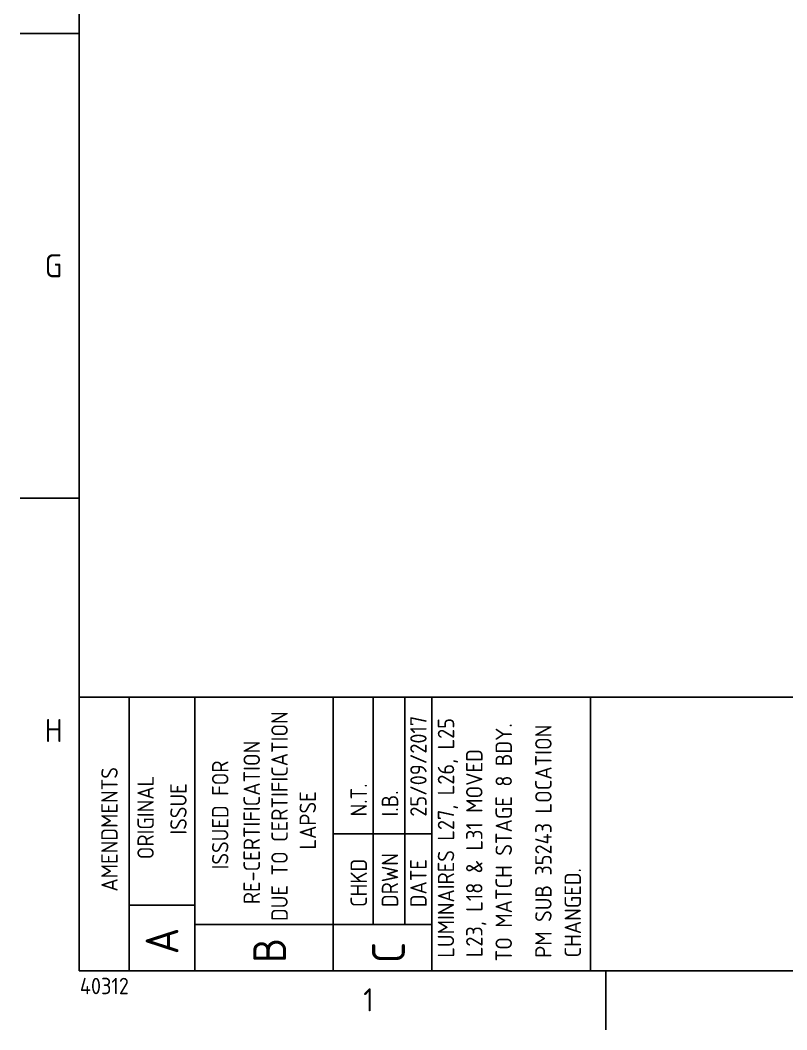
# Paper-space layout 'EARTHING' of a CAD drawing. Extents: x 6 to 839, y -116 to 471.
# Drawn here: x 6 to 122.7, y -115.9 to 37.9 of the extents above; entities that cross this region are included whole.
import ezdxf
from ezdxf.enums import TextEntityAlignment as Align

# ---------------------------------------------------------------- set-up
doc = ezdxf.new("R2010")
doc.units = 0
doc.layers.add('Notes', color=7, linetype='Continuous')
doc.styles.add('iecISOCP', font='isocp.shx')

# ---------------------------------------------------------------- blocks, each defined once
blk = doc.blocks.new('A1_FRAME_TITLE')
at = {"layer": 'Notes', "color": 3, "linetype": 'Continuous'}
for p, q in [((9, 574.39), (9, 5.97)), ((16.59, 5.97), (16.59, 47.62)), ((26.59, 5.97), (26.59, 47.62)), ((47.66, 5.97), (47.66, 47.62)), ((53.71, 13), (53.71, 47.62)), ((58.56, 13), (58.56, 47.62)), ((62.67, 5.97), (62.67, 47.62)), ((86.8, 5.97), (86.8, 47.62)), ((47.66, 26.8), (62.67, 26.8)), ((16.59, 15.97), (26.59, 15.97)), ((26.59, 13), (47.66, 13)), ((47.66, 13), (62.67, 13))]:
    blk.add_line(p, q, dxfattribs=at)
at = {"layer": 'Notes', "linetype": 'Continuous'}
for p, q in [((9, 148.68), (0, 148.68)), ((9, 77.93), (0, 77.93)), ((89.14, -3.03), (89.14, 5.97))]:
    blk.add_line(p, q, dxfattribs=at)
at = {"layer": 'Notes', "color": 3, "linetype": 'Continuous', "flags": 128}
for points in [[(9, 47.62), (123.8, 47.62)], [(9, 5.97), (123.8, 5.97)]]:
    blk.add_lwpolyline(points, dxfattribs=at)
at = {"layer": 'Notes', "color": 7, "style": 'iecISOCP'}
for s, p in [('G', (3.74, 111.56)), ('H', (3.74, 40.81)), ('1', (52.24, -0.22))]:
    blk.add_text(s, height=3.5, dxfattribs=at).set_placement(p)
for s, height, p in [('DUE TO CERTIFICATION', 2.5, (40.73, 13.54)), ('25/09/2017', 2.5, (61.87, 29.43)), ('LUMINAIRES L27, L26, L25', 2.5, (66.07, 7.95)), ('TO MATCH STAGE 8 BDY.', 2.5, (74.86, 7.39)), ('PM SUB 35243 LOCATION', 2.5, (80.9, 7.93)), ('RE-CERTIFICATION', 2.5, (36.5, 16.1)), ('L23, L18 & L31 MOVED', 2.5, (70.38, 8.02)), ('ISSUED FOR ', 2.5, (31.7, 21.4)), ('AMENDMENTS', 2.5, (14.84, 18.02)), ('ORIGINAL', 2.5, (20.34, 22.94)), ('ISSUE', 2.5, (25.34, 26.69)), ('N.T.', 2.5, (52.79, 29.46)), ('LAPSE', 2.5, (45.03, 24.42)), ('I.B.', 2.5, (57.54, 29.46)), ('DRWN', 2.5, (57.54, 15.66)), ('CHKD', 2.5, (52.79, 15.67)), ('DATE', 2.5, (61.87, 15.64)), ('CHANGED.', 2.5, (85.37, 7.98)), ('A', 5, (24.09, 8.47)), ('B', 5, (40.47, 7.15)), ('C', 5, (58.57, 7.13))]:
    blk.add_text(s, height=height, rotation=90, dxfattribs=at).set_placement(p)
for tag, p in [('CAP_NO', (513.19, 43.46)), ('IE_NUM', (513.05, 37.81)), ('REF_No_1', (335.24, 32.31)), ('REF_1', (362.52, 32.31)), ('GEN_WO', (441.71, 31.76)), ('HV_SWITCH', (513.46, 32.16)), ('REF_No_2', (335.24, 26.31)), ('REF_2', (362.52, 26.31)), ('OH_WO', (441.71, 25.81)), ('UBD_REF', (513.05, 25.83)), ('REF_No_3', (335.24, 20.31)), ('REF_3', (362.52, 20.31)), ('UG_WO', (441.71, 20.05)), ('GIS_MAP_No', (513.05, 20.04)), ('REF_No_4', (335.24, 14.31)), ('REF_4', (362.52, 14.31)), ('SUB_WO', (441.71, 13.81)), ('HV_OP_DIAG', (513.33, 14.2)), ('LGA', (512.95, 7.78))]:
    blk.add_attdef(tag, p, '', height=2.5, dxfattribs=at)
at = {"layer": 'Notes', "style": 'iecISOCP'}
for tag, p in [('T1', (684.37, 39.47)), ('T2', (684.37, 34.35)), ('T3', (684.37, 28.92)), ('T4', (684.37, 23.66)), ('T5', (684.37, 18.23)), ('T6', (684.37, 12.97))]:
    blk.add_attdef(tag, text='', height=3.5, dxfattribs=at).set_placement(p, align=Align.CENTER)
at = {"layer": 'Notes', "color": 7, "style": 'iecISOCP'}
for tag, p in [('scale', (567.76, 33.27)), ('DRAWN', (567.76, 24.93)), ('DATE', (567.76, 16.88)), ('DESIGN', (605.62, 9.15))]:
    blk.add_attdef(tag, text='', height=2.5, dxfattribs=at).set_placement(p, align=Align.CENTER)
at = {"layer": 'Notes', "color": 4, "style": 'iecISOCP'}
blk.add_attdef('NUM', text='', height=7, dxfattribs=at).set_placement((792.37, 20.12), align=Align.MIDDLE_CENTER)
at = {"layer": 'Notes', "color": 1, "style": 'iecISOCP'}
blk.add_attdef('REV', text='', height=5, dxfattribs=at).set_placement((820.05, 17.1), align=Align.CENTER)
at = {"layer": 'Notes', "color": 7, "style": 'iecISOCP'}
for tag, p in [('NS', (790.71, 8.12)), ('SHTS', (805.41, 8.12))]:
    blk.add_attdef(tag, text='', height=2.5, dxfattribs=at).set_placement(p, align=Align.MIDDLE)
at = {"layer": 'Notes', "style": 'iecISOCP'}
blk.add_attdef('ExportID', (9.08, 2.39), '', height=2.5, dxfattribs=at)
at = {"layer": 'Notes', "style": 'iecISOCP', "flags": 1}
for tag, p in [('ProjectType', (14.17, -26.8)), ('ProjectNumber', (23.56, -26.82)), ('DrawingNumber', (35.51, -26.8)), ('ProjectDescription', (47.56, -26.83)), ('ExportDate', (60.28, -26.79)), ('ExportUserName', (69.15, -26.8)), ('DesignerCompanyName', (81.48, -26.79)), ('ExportAreaOfInterest', (97.1, -26.81)), ('GIS_SUCCESS', (112, -26.78)), ('CAD_SUCCESS', (121.79, -26.78)), ('DEPOTCODE', (132.11, -26.88)), ('ExportCategories', (140.08, -26.8)), ('Comments', (154.38, -26.88))]:
    blk.add_attdef(tag, p, '', height=1, dxfattribs=at)

psp = doc.layouts.new('EARTHING')

# ---------------------------------------------------------------- block references
at = {"layer": 'Notes'}
ref = psp.add_blockref('A1_FRAME_TITLE', (6.04097, -112.84735), dxfattribs=at)
ref.add_attrib('ExportID', '40312', (15.12253, -110.4574), dxfattribs={"height": 2.5, "style": 'iecISOCP'})

doc.saveas('drawing.dxf')
